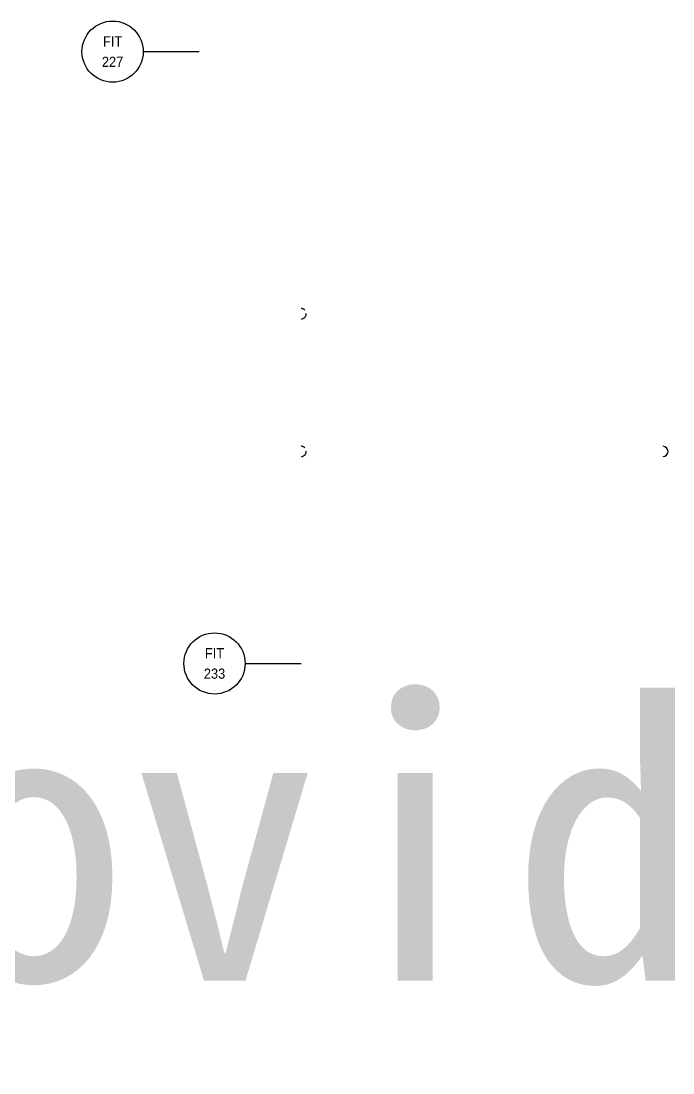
# Model space of a CAD drawing. Header units: millimetres. Extents: x 0 to 12089, y -479 to 374.
# Drawn here: x 1177.1 to 1305, y -148.9 to 57.4 of the extents above; entities that cross this region are included whole.
import ezdxf
from ezdxf.enums import TextEntityAlignment as Align

# ---------------------------------------------------------------- set-up
doc = ezdxf.new("R2018")
doc.units = ezdxf.units.MM
doc.header["$LTSCALE"] = 0.25
doc.set_wipeout_variables(frame=1)
doc.linetypes.add('HIDDEN', pattern=[9.525, 6.35, -3.175])
for name, color, linetype, lineweight, true_color in [('chemical', 4, 'HIDDEN', 25, 0x00ffff), ('instrumentation', 7, 'Continuous', 25, 0xffffff), ('sewer', 7, 'Continuous', 25, 0x1c2600)]:
    doc.layers.add(name, color=color, linetype=linetype, lineweight=lineweight, true_color=true_color)
doc.styles.add('Organica', font='arial.ttf')
doc.styles.get("Standard").update_dxf_attribs({"font": 'arial.ttf'})

# ---------------------------------------------------------------- blocks, each defined once
blk = doc.blocks.new('break')
blk.add_arc((0, 0), 1, 270, 90)
blk.add_wipeout([(-0.12, -0.11), (-0.12, -0.89), (0, -1), (0.12, -0.89), (0.12, -0.11), (0, 0)])
blk.add_wipeout([(-0.12, 0.11), (-0.12, 0.89), (0, 1), (0.12, 0.89), (0.12, 0.11), (0, 0)])
blk = doc.blocks.new('*U196')
at = {"color": 4, "lineweight": 25, "ltscale": 0.25}
blk.add_line((6, 17), (17, 17), dxfattribs=at)
at = {"color": 4}
blk.add_circle((0, 17), 6, dxfattribs=at)
at = {"style": 'Organica', "width": 0.9}
for tag, flags, p in [('SP_FLUID', 9, (31.18, 71.35)), ('SP_FLOW', 9, (31.18, 68.35)), ('EQUIP_TYPE', 9, (31.18, 65.35)), ('AREA_CODE', 9, (31.18, 62.35)), ('NOTE', 9, (31.18, 59.35)), ('NOTE_CHINESE', 9, (31.18, 56.35)), ('MODEL', 9, (31.18, 53.35)), ('MANUFACTURE', 9, (31.18, 50.35)), ('SPECIFICATION', 9, (31.18, 47.35)), ('DI', 9, (31.18, 44.35)), ('DO', 9, (31.18, 41.35)), ('AI', 9, (31.18, 38.35)), ('AO', 9, (31.18, 35.35)), ('PB', 9, (31.18, 32.35)), ('PO', 9, (31.18, 29.35)), ('PROCESSUNITAREA', 9, (31.18, 26.35)), ('TAG_ID', 8, (0, 19)), ('TAG', 8, (0, 15))]:
    blk.add_attdef(tag, text='', height=2, dxfattribs=dict(at, flags=flags)).set_placement(p, align=Align.MIDDLE_CENTER)
blk = doc.blocks.new('RefPIDInfluent')
at = {"lineweight": 30, "flags": 104}
for tag, height, p in [('NAME1', 2.5, (-37.9, 61.25)), ('PARAM', 2.5, (-61.14, 53.29)), ('VALUE', 2.5, (-31.63, 53.2)), ('UNIT', 2.5, (-10.04, 53.16)), ('COD', 2, (-31.5, 45.02)), ('BOD5', 2, (-31.5, 36.81)), ('TSS', 2, (-31.5, 28.72)), ('TN', 2, (-31.5, 20.47)), ('NH4N', 2, (-31.5, 12.29)), ('TP', 2, (-31.5, 4.12)), ('PO4_3_P', 2, (-31.5, -4.08)), ('NAME3', 2.5, (-37.9, -12.35)), ('TMIN', 2, (-31.5, -20.49)), ('TMAX', 2, (-31.5, -28.72)), ('NAME2', 2.5, (-37.71, -36.75)), ('QAVG', 2, (-31.5, -45.27)), ('QPEAKDH', 2, (-31.5, -53.27)), ('QPEAKD', 2, (-31.5, -61.47)), ('QPEAK', 2, (-31.5, -69.71))]:
    blk.add_attdef(tag, text='', height=height, dxfattribs=at).set_placement(p, align=Align.MIDDLE_CENTER)
blk.add_attdef('i18N-PID-0003', text='', height=2.5, dxfattribs=at).set_placement((-77, -75.8), align=Align.TOP_LEFT)

msp = doc.modelspace()

# ---------------------------------------------------------------- block references
at = {"layer": 'chemical'}
for p in [(1232.02, 0), (1232.02, -27)]:
    msp.add_blockref('break', p, dxfattribs=at)
at = {"layer": 'instrumentation'}
ref = msp.add_blockref('*U196', (1195.02, 34.41), dxfattribs=at)
ref.add_attrib('TAG', '227', dxfattribs={"layer": '0', "height": 2, "style": 'Organica', "width": 0.9}).set_placement((1195.02, 49.41), align=Align.MIDDLE_CENTER)
ref.add_attrib('TAG_ID', 'FIT', dxfattribs={"layer": '0', "height": 2, "style": 'Organica', "width": 0.9}).set_placement((1195.02, 53.41), align=Align.MIDDLE_CENTER)
ref = msp.add_blockref('*U196', (1215.02, -85.59), dxfattribs=at)
ref.add_attrib('TAG', '233', dxfattribs={"layer": '0', "height": 2, "style": 'Organica', "width": 0.9}).set_placement((1215.02, -70.59), align=Align.MIDDLE_CENTER)
ref.add_attrib('TAG_ID', 'FIT', dxfattribs={"layer": '0', "height": 2, "style": 'Organica', "width": 0.9}).set_placement((1215.02, -66.59), align=Align.MIDDLE_CENTER)
at = {"layer": 'sewer'}
msp.add_blockref('break', (1303, -27), dxfattribs=at)

# ---------------------------------------------------------------- next in the draw order: block references
ref = msp.add_blockref('RefPIDInfluent', (78, 0))
lines = msp.add_mtext('* Parameters above have been provided by the Client, for additional assumed parameters please refer to the Design Basis Document', dxfattribs={"insert": (1, -75.8), "char_height": 55, "attachment_point": 1})
ref.add_attrib('i18N-PID-0003', '', (1, -75.8), dxfattribs={"flags": 104}).embed_mtext(lines)

doc.saveas('drawing.dxf')
